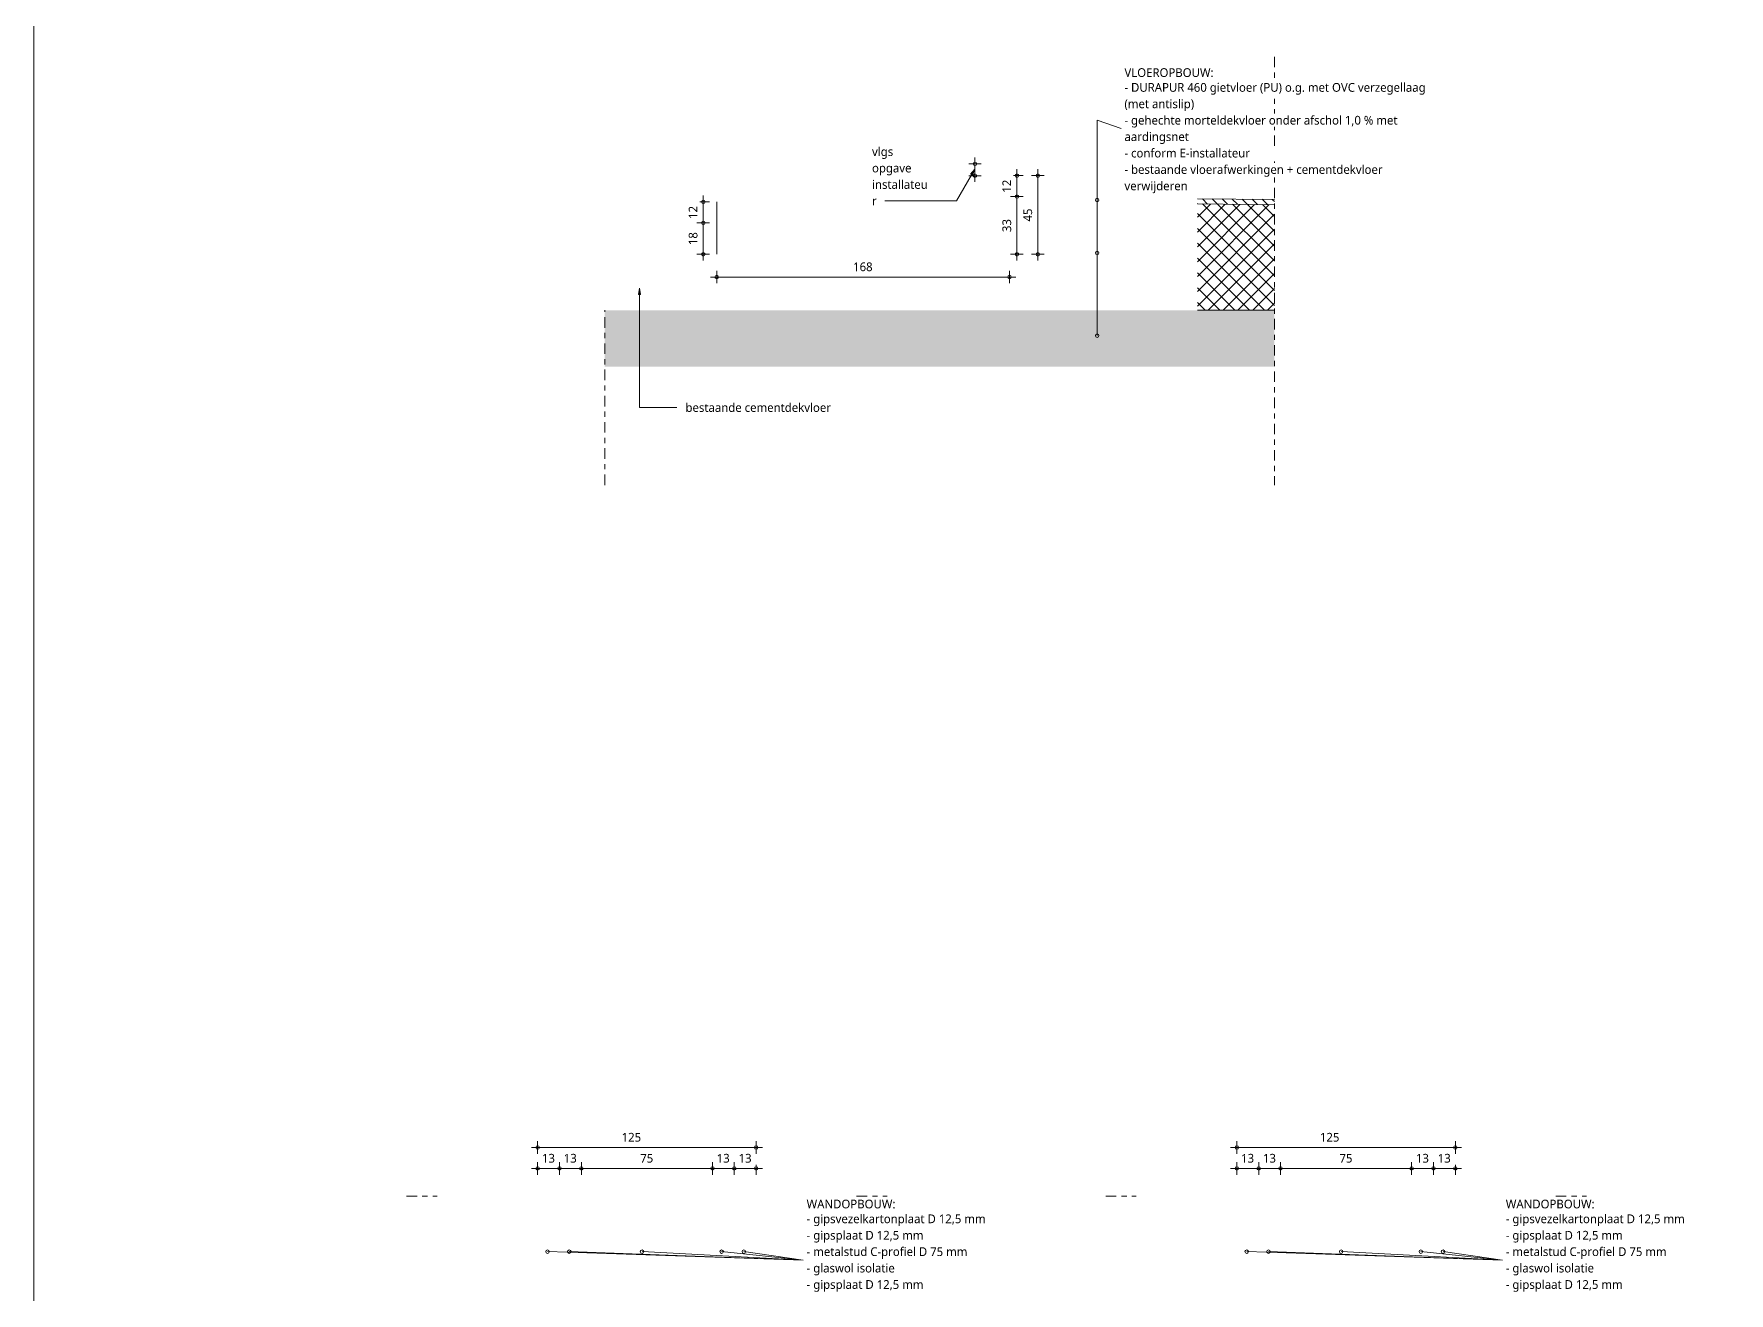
# Model space of a CAD drawing. Header units: millimetres. Extents: x 32900 to 38291, y -18988 to 4133.
# Drawn here: x 37280 to 38249, y -14515 to -13795 of the extents above; entities that cross this region are included whole.
import ezdxf

# ---------------------------------------------------------------- set-up
doc = ezdxf.new("R2010")
doc.units = ezdxf.units.MM
doc.linetypes.add('MV_center', pattern=[15, 6, -3, 3, -3])
for name, color, linetype, lineweight in [('A-ANNO-DIMS', 211, 'Continuous', 13), ('A-ANNO-DIMS-2', 211, 'Continuous', 13), ('A-ANNO-NOTE', 131, 'Continuous', 18), ('A-DETL', 90, 'Continuous', 13), ('A-DETL-GENF', 92, 'Continuous', 18), ('A-DETL-THIN', 151, 'Continuous', 18), ('G-ANNO-TEXT', 231, 'Continuous', 13)]:
    doc.layers.add(name, color=color, linetype=linetype, lineweight=lineweight)
doc.styles.add('Segoe UI', font='segoeui.ttf', dxfattribs={"height": 5})
doc.styles.add('Segoe UI_B', font='segoeui.ttf', dxfattribs={"height": 5})
doc.dimstyles.new('2_5_mm_1', dxfattribs={"dimscale": 304.8, "dimtxt": 5.23682, "dimasz": 0.006562, "dimexe": 0.011811, "dimexo": 0.0625, "dimgap": 0.005906, "dimtad": 1, "dimdec": 0, "dimzin": 0, "dimdsep": 46, "dimtxsty": 'Segoe UI', "dimblk1": 'DOTBLANK', "dimblk2": 'DOTBLANK', "dimsah": 1, "dimcen": 0.09, "dimdle": 0.011811, "dimazin": 0, "dimtfac": 1, "dimtdec": 4, "dimtix": 1, "dimtmove": 2, "dimatfit": 3, "dimfxl": 0.011811, "dimfxlon": 1, "dimtvp": 1, "dimtfill": 1, "dimtolj": 1, "dimtzin": 0, "dimarcsym": 2})
doc.dimstyles.new('2_5_mm_4', dxfattribs={"dimscale": 304.8, "dimtxt": 5.23682, "dimasz": 0.006562, "dimexe": 0.011811, "dimexo": 0.0625, "dimgap": 0.005906, "dimtad": 1, "dimdec": 0, "dimzin": 0, "dimdsep": 46, "dimtxsty": 'Segoe UI', "dimblk1": 'DOTBLANK', "dimblk2": 'DOTBLANK', "dimsah": 1, "dimcen": 0.09, "dimdle": 0.011811, "dimazin": 0, "dimtfac": 1, "dimtdec": 4, "dimtix": 1, "dimtmove": 0, "dimatfit": 3, "dimfxl": 0.011811, "dimfxlon": 1, "dimtvp": 1, "dimtfill": 1, "dimtolj": 1, "dimtzin": 0, "dimarcsym": 2})

# ---------------------------------------------------------------- blocks, each defined once
blk = doc.blocks.new('NLRS_00_DI_maskeer - Type 1-4234915-Details ziekenhuis Utiliteitsgebouw')
at = {"layer": 'A-DETL-GENF', "linetype": 'MV_center'}
blk.add_line((121.88, 0), (21.89, 0), dxfattribs=at)
blk = doc.blocks.new('NLRS_00_DI_maskeer - Type 1-4234604-Details ziekenhuis Utiliteitsgebouw')
at = {"layer": 'A-DETL-GENF', "linetype": 'MV_center'}
blk.add_line((-100, 0), (145, 0), dxfattribs=at)
blk = doc.blocks.new('NLRS_00_DI_maskeer - Type 1-V17-Details ziekenhuis Utiliteitsgebouw')
at = {"layer": 'A-DETL-GENF', "linetype": 'MV_center'}
for p, q in [((-100, 0), (-82.5, 0)), ((157.5, 0), (175, 0))]:
    blk.add_line(p, q, dxfattribs=at)
blk = doc.blocks.new('DIMBLOCK887-Details ziekenhuis Utiliteitsgebouw')
at = {"layer": 'A-ANNO-DIMS-2'}
for p, q in [((37662.45, -13903.13), (37658.85, -13903.13)), ((37662.45, -13924.73), (37662.45, -13903.13)), ((37662.45, -13903.13), (37666.05, -13903.13)), ((37662.45, -13921.13), (37658.85, -13921.13)), ((37662.45, -13921.13), (37666.05, -13921.13))]:
    blk.add_line(p, q, dxfattribs=at)
for centre in [(37662.45, -13903.13), (37662.45, -13921.13)]:
    blk.add_circle(centre, 1, dxfattribs=at)
at = {"layer": 'A-ANNO-DIMS-2', "color": 0, "insert": (37654.12, -13915.94), "char_height": 5, "width": 9.1406, "attachment_point": 1, "rotation": 90, "line_spacing_factor": 1.142579, "style": 'Segoe UI', "bg_fill": 3, "box_fill_scale": 1.25, "bg_fill_color": 9, "bg_fill_true_color": 13158600, "bg_fill_transparency": 0}
blk.add_mtext('18', dxfattribs=at)
blk = doc.blocks.new('_DotBlank')
at = {"color": 0, "linetype": 'ByBlock', "lineweight": -2}
blk.add_line((-0.5, 0), (-1, 0), dxfattribs=at)
blk.add_circle((0, 0), 0.5, dxfattribs=at)
blk = doc.blocks.new('DIMBLOCK888-Details ziekenhuis Utiliteitsgebouw')
at = {"layer": 'A-ANNO-DIMS-2'}
for p, q in [((37662.45, -13903.13), (37662.45, -13887.53)), ((37662.45, -13891.13), (37658.85, -13891.13)), ((37662.45, -13891.13), (37666.05, -13891.13)), ((37662.45, -13903.13), (37658.85, -13903.13)), ((37662.45, -13903.13), (37666.05, -13903.13))]:
    blk.add_line(p, q, dxfattribs=at)
for centre in [(37662.45, -13891.13), (37662.45, -13903.13)]:
    blk.add_circle(centre, 1, dxfattribs=at)
at = {"layer": 'A-ANNO-DIMS-2', "color": 0, "insert": (37654.12, -13900.94), "char_height": 5, "width": 9.1406, "attachment_point": 1, "rotation": 90, "line_spacing_factor": 1.142579, "style": 'Segoe UI', "bg_fill": 3, "box_fill_scale": 1.25, "bg_fill_color": 9, "bg_fill_true_color": 13158600, "bg_fill_transparency": 0}
blk.add_mtext('12', dxfattribs=at)
blk = doc.blocks.new('DIMBLOCK889-Details ziekenhuis Utiliteitsgebouw')
at = {"layer": 'A-ANNO-DIMS-2'}
for p, q in [((37841.89, -13888.13), (37838.29, -13888.13)), ((37841.89, -13924.73), (37841.89, -13888.13)), ((37841.89, -13888.13), (37845.49, -13888.13)), ((37841.89, -13921.13), (37838.29, -13921.13)), ((37841.89, -13921.13), (37845.49, -13921.13))]:
    blk.add_line(p, q, dxfattribs=at)
for centre in [(37841.89, -13888.13), (37841.89, -13921.13)]:
    blk.add_circle(centre, 1, dxfattribs=at)
at = {"layer": 'A-ANNO-DIMS-2', "color": 0, "insert": (37833.57, -13908.44), "char_height": 5, "width": 9.1406, "attachment_point": 1, "rotation": 90, "line_spacing_factor": 1.142579, "style": 'Segoe UI', "bg_fill": 3, "box_fill_scale": 1.25, "bg_fill_color": 9, "bg_fill_true_color": 13158600, "bg_fill_transparency": 0}
blk.add_mtext('33', dxfattribs=at)
blk = doc.blocks.new('DIMBLOCK890-Details ziekenhuis Utiliteitsgebouw')
at = {"layer": 'A-ANNO-DIMS-2'}
for p, q in [((37841.89, -13876.13), (37838.29, -13876.13)), ((37841.89, -13888.13), (37841.89, -13872.53)), ((37841.89, -13876.13), (37845.49, -13876.13)), ((37841.89, -13888.13), (37838.29, -13888.13)), ((37841.89, -13888.13), (37845.49, -13888.13))]:
    blk.add_line(p, q, dxfattribs=at)
for centre in [(37841.89, -13876.13), (37841.89, -13888.13)]:
    blk.add_circle(centre, 1, dxfattribs=at)
at = {"layer": 'A-ANNO-DIMS-2', "color": 0, "insert": (37833.57, -13885.94), "char_height": 5, "width": 9.1406, "attachment_point": 1, "rotation": 90, "line_spacing_factor": 1.142579, "style": 'Segoe UI', "bg_fill": 3, "box_fill_scale": 1.25, "bg_fill_color": 9, "bg_fill_true_color": 13158600, "bg_fill_transparency": 0}
blk.add_mtext('12', dxfattribs=at)
blk = doc.blocks.new('DIMBLOCK891-Details ziekenhuis Utiliteitsgebouw')
at = {"layer": 'A-ANNO-DIMS-2'}
for p, q in [((37853.89, -13876.13), (37850.29, -13876.13)), ((37853.89, -13924.73), (37853.89, -13872.53)), ((37853.89, -13876.13), (37857.49, -13876.13)), ((37853.89, -13921.13), (37850.29, -13921.13)), ((37853.89, -13921.13), (37857.49, -13921.13))]:
    blk.add_line(p, q, dxfattribs=at)
for centre in [(37853.89, -13876.13), (37853.89, -13921.13)]:
    blk.add_circle(centre, 1, dxfattribs=at)
at = {"layer": 'A-ANNO-DIMS-2', "color": 0, "insert": (37845.57, -13902.44), "char_height": 5, "width": 9.1406, "attachment_point": 1, "rotation": 90, "line_spacing_factor": 1.142579, "style": 'Segoe UI', "bg_fill": 3, "box_fill_scale": 1.25, "bg_fill_color": 9, "bg_fill_true_color": 13158600, "bg_fill_transparency": 0}
blk.add_mtext('45', dxfattribs=at)
blk = doc.blocks.new('DIMBLOCK892-Details ziekenhuis Utiliteitsgebouw')
at = {"layer": 'A-ANNO-DIMS-2'}
for p, q in [((37666.52, -13934.14), (37841.22, -13934.14)), ((37670.12, -13934.14), (37670.12, -13930.54)), ((37670.12, -13934.14), (37670.12, -13937.74)), ((37837.62, -13934.14), (37837.62, -13930.54)), ((37837.62, -13934.14), (37837.62, -13937.74))]:
    blk.add_line(p, q, dxfattribs=at)
for centre in [(37670.12, -13934.14), (37837.62, -13934.14)]:
    blk.add_circle(centre, 1, dxfattribs=at)
at = {"layer": 'A-ANNO-DIMS-2', "color": 0, "insert": (37748.16, -13925.81), "char_height": 5, "width": 13.7109, "attachment_point": 1, "line_spacing_factor": 1.142579, "style": 'Segoe UI', "bg_fill": 3, "box_fill_scale": 1.25, "bg_fill_color": 9, "bg_fill_true_color": 13158600, "bg_fill_transparency": 0}
blk.add_mtext('168', dxfattribs=at)
blk = doc.blocks.new('DIMBLOCK896-Details ziekenhuis Utiliteitsgebouw')
at = {"layer": 'A-ANNO-DIMS-2'}
for p, q in [((37564.1, -14444.07), (37580.2, -14444.07)), ((37567.7, -14444.07), (37567.7, -14440.47)), ((37567.7, -14444.07), (37567.7, -14447.67)), ((37580.2, -14444.07), (37580.2, -14440.47)), ((37580.2, -14444.07), (37580.2, -14447.67))]:
    blk.add_line(p, q, dxfattribs=at)
for centre in [(37567.7, -14444.07), (37580.2, -14444.07)]:
    blk.add_circle(centre, 1, dxfattribs=at)
at = {"layer": 'A-ANNO-DIMS-2', "color": 0, "insert": (37570.14, -14435.75), "char_height": 5, "width": 9.1406, "attachment_point": 1, "line_spacing_factor": 1.142579, "style": 'Segoe UI', "bg_fill": 3, "box_fill_scale": 1.25, "bg_fill_color": 9, "bg_fill_true_color": 13158600, "bg_fill_transparency": 0}
blk.add_mtext('13', dxfattribs=at)
blk = doc.blocks.new('DIMBLOCK897-Details ziekenhuis Utiliteitsgebouw')
at = {"layer": 'A-ANNO-DIMS-2'}
for p, q in [((37580.2, -14444.07), (37580.2, -14440.47)), ((37580.2, -14444.07), (37592.7, -14444.07)), ((37580.2, -14444.07), (37580.2, -14447.67)), ((37592.7, -14444.07), (37592.7, -14440.47)), ((37592.7, -14444.07), (37592.7, -14447.67))]:
    blk.add_line(p, q, dxfattribs=at)
for centre in [(37580.2, -14444.07), (37592.7, -14444.07)]:
    blk.add_circle(centre, 1, dxfattribs=at)
at = {"layer": 'A-ANNO-DIMS-2', "color": 0, "insert": (37582.64, -14435.75), "char_height": 5, "width": 9.1406, "attachment_point": 1, "line_spacing_factor": 1.142579, "style": 'Segoe UI', "bg_fill": 3, "box_fill_scale": 1.25, "bg_fill_color": 9, "bg_fill_true_color": 13158600, "bg_fill_transparency": 0}
blk.add_mtext('13', dxfattribs=at)
blk = doc.blocks.new('DIMBLOCK898-Details ziekenhuis Utiliteitsgebouw')
at = {"layer": 'A-ANNO-DIMS-2'}
for p, q in [((37592.7, -14444.07), (37592.7, -14440.47)), ((37592.7, -14444.07), (37667.7, -14444.07)), ((37592.7, -14444.07), (37592.7, -14447.67)), ((37667.7, -14444.07), (37667.7, -14440.47)), ((37667.7, -14444.07), (37667.7, -14447.67))]:
    blk.add_line(p, q, dxfattribs=at)
for centre in [(37592.7, -14444.07), (37667.7, -14444.07)]:
    blk.add_circle(centre, 1, dxfattribs=at)
at = {"layer": 'A-ANNO-DIMS-2', "color": 0, "insert": (37626.39, -14435.75), "char_height": 5, "width": 9.1406, "attachment_point": 1, "line_spacing_factor": 1.142579, "style": 'Segoe UI', "bg_fill": 3, "box_fill_scale": 1.25, "bg_fill_color": 9, "bg_fill_true_color": 13158600, "bg_fill_transparency": 0}
blk.add_mtext('75', dxfattribs=at)
blk = doc.blocks.new('DIMBLOCK899-Details ziekenhuis Utiliteitsgebouw')
at = {"layer": 'A-ANNO-DIMS-2'}
for p, q in [((37667.7, -14444.07), (37667.7, -14440.47)), ((37667.7, -14444.07), (37680.2, -14444.07)), ((37667.7, -14444.07), (37667.7, -14447.67)), ((37680.2, -14444.07), (37680.2, -14440.47)), ((37680.2, -14444.07), (37680.2, -14447.67))]:
    blk.add_line(p, q, dxfattribs=at)
for centre in [(37667.7, -14444.07), (37680.2, -14444.07)]:
    blk.add_circle(centre, 1, dxfattribs=at)
at = {"layer": 'A-ANNO-DIMS-2', "color": 0, "insert": (37670.14, -14435.75), "char_height": 5, "width": 9.1406, "attachment_point": 1, "line_spacing_factor": 1.142579, "style": 'Segoe UI', "bg_fill": 3, "box_fill_scale": 1.25, "bg_fill_color": 9, "bg_fill_true_color": 13158600, "bg_fill_transparency": 0}
blk.add_mtext('13', dxfattribs=at)
blk = doc.blocks.new('DIMBLOCK900-Details ziekenhuis Utiliteitsgebouw')
at = {"layer": 'A-ANNO-DIMS-2'}
for p, q in [((37680.2, -14444.07), (37680.2, -14440.47)), ((37680.2, -14444.07), (37696.3, -14444.07)), ((37680.2, -14444.07), (37680.2, -14447.67)), ((37692.7, -14444.07), (37692.7, -14440.47)), ((37692.7, -14444.07), (37692.7, -14447.67))]:
    blk.add_line(p, q, dxfattribs=at)
for centre in [(37680.2, -14444.07), (37692.7, -14444.07)]:
    blk.add_circle(centre, 1, dxfattribs=at)
at = {"layer": 'A-ANNO-DIMS-2', "color": 0, "insert": (37682.64, -14435.75), "char_height": 5, "width": 9.1406, "attachment_point": 1, "line_spacing_factor": 1.142579, "style": 'Segoe UI', "bg_fill": 3, "box_fill_scale": 1.25, "bg_fill_color": 9, "bg_fill_true_color": 13158600, "bg_fill_transparency": 0}
blk.add_mtext('13', dxfattribs=at)
blk = doc.blocks.new('DIMBLOCK901-Details ziekenhuis Utiliteitsgebouw')
at = {"layer": 'A-ANNO-DIMS-2'}
for p, q in [((37567.7, -14432.07), (37567.7, -14428.47)), ((37692.7, -14432.07), (37692.7, -14428.47)), ((37564.1, -14432.07), (37696.3, -14432.07)), ((37567.7, -14432.07), (37567.7, -14435.67)), ((37692.7, -14432.07), (37692.7, -14435.67))]:
    blk.add_line(p, q, dxfattribs=at)
for centre in [(37567.7, -14432.07), (37692.7, -14432.07)]:
    blk.add_circle(centre, 1, dxfattribs=at)
at = {"layer": 'A-ANNO-DIMS-2', "color": 0, "insert": (37615.72, -14423.75), "char_height": 5, "width": 13.7109, "attachment_point": 1, "line_spacing_factor": 1.142579, "style": 'Segoe UI', "bg_fill": 3, "box_fill_scale": 1.25, "bg_fill_color": 9, "bg_fill_true_color": 13158600, "bg_fill_transparency": 0}
blk.add_mtext('125', dxfattribs=at)
blk = doc.blocks.new('DIMBLOCK902-Details ziekenhuis Utiliteitsgebouw')
at = {"layer": 'A-ANNO-DIMS-2'}
for p, q in [((37964.1, -14444.07), (37980.2, -14444.07)), ((37967.7, -14444.07), (37967.7, -14440.47)), ((37967.7, -14444.07), (37967.7, -14447.67)), ((37980.2, -14444.07), (37980.2, -14440.47)), ((37980.2, -14444.07), (37980.2, -14447.67))]:
    blk.add_line(p, q, dxfattribs=at)
for centre in [(37967.7, -14444.07), (37980.2, -14444.07)]:
    blk.add_circle(centre, 1, dxfattribs=at)
at = {"layer": 'A-ANNO-DIMS-2', "color": 0, "insert": (37970.14, -14435.75), "char_height": 5, "width": 9.1406, "attachment_point": 1, "line_spacing_factor": 1.142579, "style": 'Segoe UI', "bg_fill": 3, "box_fill_scale": 1.25, "bg_fill_color": 9, "bg_fill_true_color": 13158600, "bg_fill_transparency": 0}
blk.add_mtext('13', dxfattribs=at)
blk = doc.blocks.new('DIMBLOCK903-Details ziekenhuis Utiliteitsgebouw')
at = {"layer": 'A-ANNO-DIMS-2'}
for p, q in [((37980.2, -14444.07), (37980.2, -14440.47)), ((37980.2, -14444.07), (37992.7, -14444.07)), ((37980.2, -14444.07), (37980.2, -14447.67)), ((37992.7, -14444.07), (37992.7, -14440.47)), ((37992.7, -14444.07), (37992.7, -14447.67))]:
    blk.add_line(p, q, dxfattribs=at)
for centre in [(37980.2, -14444.07), (37992.7, -14444.07)]:
    blk.add_circle(centre, 1, dxfattribs=at)
at = {"layer": 'A-ANNO-DIMS-2', "color": 0, "insert": (37982.64, -14435.75), "char_height": 5, "width": 9.1406, "attachment_point": 1, "line_spacing_factor": 1.142579, "style": 'Segoe UI', "bg_fill": 3, "box_fill_scale": 1.25, "bg_fill_color": 9, "bg_fill_true_color": 13158600, "bg_fill_transparency": 0}
blk.add_mtext('13', dxfattribs=at)
blk = doc.blocks.new('DIMBLOCK904-Details ziekenhuis Utiliteitsgebouw')
at = {"layer": 'A-ANNO-DIMS-2'}
for p, q in [((37992.7, -14444.07), (37992.7, -14440.47)), ((37992.7, -14444.07), (38067.7, -14444.07)), ((37992.7, -14444.07), (37992.7, -14447.67)), ((38067.7, -14444.07), (38067.7, -14440.47)), ((38067.7, -14444.07), (38067.7, -14447.67))]:
    blk.add_line(p, q, dxfattribs=at)
for centre in [(37992.7, -14444.07), (38067.7, -14444.07)]:
    blk.add_circle(centre, 1, dxfattribs=at)
at = {"layer": 'A-ANNO-DIMS-2', "color": 0, "insert": (38026.39, -14435.75), "char_height": 5, "width": 9.1406, "attachment_point": 1, "line_spacing_factor": 1.142579, "style": 'Segoe UI', "bg_fill": 3, "box_fill_scale": 1.25, "bg_fill_color": 9, "bg_fill_true_color": 13158600, "bg_fill_transparency": 0}
blk.add_mtext('75', dxfattribs=at)
blk = doc.blocks.new('DIMBLOCK905-Details ziekenhuis Utiliteitsgebouw')
at = {"layer": 'A-ANNO-DIMS-2'}
for p, q in [((38067.7, -14444.07), (38067.7, -14440.47)), ((38067.7, -14444.07), (38080.2, -14444.07)), ((38067.7, -14444.07), (38067.7, -14447.67)), ((38080.2, -14444.07), (38080.2, -14440.47)), ((38080.2, -14444.07), (38080.2, -14447.67))]:
    blk.add_line(p, q, dxfattribs=at)
for centre in [(38067.7, -14444.07), (38080.2, -14444.07)]:
    blk.add_circle(centre, 1, dxfattribs=at)
at = {"layer": 'A-ANNO-DIMS-2', "color": 0, "insert": (38070.14, -14435.75), "char_height": 5, "width": 9.1406, "attachment_point": 1, "line_spacing_factor": 1.142579, "style": 'Segoe UI', "bg_fill": 3, "box_fill_scale": 1.25, "bg_fill_color": 9, "bg_fill_true_color": 13158600, "bg_fill_transparency": 0}
blk.add_mtext('13', dxfattribs=at)
blk = doc.blocks.new('DIMBLOCK906-Details ziekenhuis Utiliteitsgebouw')
at = {"layer": 'A-ANNO-DIMS-2'}
for p, q in [((38080.2, -14444.07), (38080.2, -14440.47)), ((38080.2, -14444.07), (38096.3, -14444.07)), ((38080.2, -14444.07), (38080.2, -14447.67)), ((38092.7, -14444.07), (38092.7, -14440.47)), ((38092.7, -14444.07), (38092.7, -14447.67))]:
    blk.add_line(p, q, dxfattribs=at)
for centre in [(38080.2, -14444.07), (38092.7, -14444.07)]:
    blk.add_circle(centre, 1, dxfattribs=at)
at = {"layer": 'A-ANNO-DIMS-2', "color": 0, "insert": (38082.64, -14435.75), "char_height": 5, "width": 9.1406, "attachment_point": 1, "line_spacing_factor": 1.142579, "style": 'Segoe UI', "bg_fill": 3, "box_fill_scale": 1.25, "bg_fill_color": 9, "bg_fill_true_color": 13158600, "bg_fill_transparency": 0}
blk.add_mtext('13', dxfattribs=at)
blk = doc.blocks.new('DIMBLOCK907-Details ziekenhuis Utiliteitsgebouw')
at = {"layer": 'A-ANNO-DIMS-2'}
for p, q in [((37967.7, -14432.07), (37967.7, -14428.47)), ((38092.7, -14432.07), (38092.7, -14428.47)), ((37964.1, -14432.07), (38096.3, -14432.07)), ((37967.7, -14432.07), (37967.7, -14435.67)), ((38092.7, -14432.07), (38092.7, -14435.67))]:
    blk.add_line(p, q, dxfattribs=at)
for centre in [(37967.7, -14432.07), (38092.7, -14432.07)]:
    blk.add_circle(centre, 1, dxfattribs=at)
at = {"layer": 'A-ANNO-DIMS-2', "color": 0, "insert": (38015.2, -14423.75), "char_height": 5, "width": 13.7109, "attachment_point": 1, "line_spacing_factor": 1.142579, "style": 'Segoe UI', "bg_fill": 3, "box_fill_scale": 1.25, "bg_fill_color": 9, "bg_fill_true_color": 13158600, "bg_fill_transparency": 0}
blk.add_mtext('125', dxfattribs=at)

msp = doc.modelspace()

# ---------------------------------------------------------------- hatches: boundary and pattern name
at = {"layer": 'A-DETL-GENF', "lineweight": 13}
h = msp.add_hatch(dxfattribs=at)
h.set_pattern_fill('FP_9', color=254, style=0, pattern_type=2)
h.set_pattern_definition([(135, (0, 0), (-2.82842712, -2.82842712), [])])
h.paths.add_polyline_path([(37989.24, -13892.78), (37989.24, -13889.78), (37945.12, -13889.33), (37945.12, -13892.33)])
h = msp.add_hatch(dxfattribs=at)
h.set_pattern_fill('FP_10', color=254, style=0, pattern_type=2)
h.set_pattern_definition([(45, (0, 0), (-4.2426407, 4.2426407), []), (135, (0, 0), (-4.2426407, -4.2426407), [])])
h.paths.add_polyline_path([(37989.24, -13953.13), (37989.24, -13892.78), (37945.12, -13892.33), (37945.12, -13953.13)])
at = {"layer": 'A-DETL-GENF'}
msp.add_hatch(color=9, dxfattribs=at).paths.add_polyline_path([(37989.24, -13985.42), (37989.24, -13953.13), (37606.08, -13953.14), (37606.08, -13985.42), (37945.12, -13985.42)])
at = {"layer": 'G-ANNO-TEXT'}
for points in [[(37817.77, -13872.43), (37815.42, -13875.23), (37816.52, -13875.86)], [(37625.96, -13940.59), (37625.32, -13944.19), (37626.59, -13944.19)]]:
    msp.add_hatch(color=7, dxfattribs=at).paths.add_polyline_path(points)

# ---------------------------------------------------------------- linework, layer by layer
at = {"layer": 'A-ANNO-NOTE'}
for p, q in [((37887.8, -13844.44), (37901.49, -13849.28)), ((37887.8, -13890.12), (37887.8, -13844.44)), ((37887.8, -13844.44), (37901.49, -13849.28)), ((37887.8, -13920.36), (37887.8, -13844.44)), ((37887.8, -13844.44), (37901.49, -13849.28)), ((37887.8, -13967.69), (37887.8, -13844.44)), ((37573.33, -14491.67), (37719.65, -14496.51)), ((37585.81, -14491.67), (37719.65, -14496.51)), ((37627.4, -14491.67), (37719.65, -14496.51)), ((37672.96, -14491.67), (37719.65, -14496.51)), ((37685.68, -14491.67), (37719.65, -14496.51)), ((37973.33, -14491.67), (38119.65, -14496.51)), ((37985.81, -14491.67), (38119.65, -14496.51)), ((38027.4, -14491.67), (38119.65, -14496.51)), ((38072.96, -14491.67), (38119.65, -14496.51)), ((38085.68, -14491.67), (38119.65, -14496.51))]:
    msp.add_line(p, q, dxfattribs=at)
for centre in [(37887.8, -13890.12), (37887.8, -13920.36), (37887.8, -13967.69), (37573.33, -14491.67), (37585.81, -14491.67), (37627.4, -14491.67), (37672.96, -14491.67), (37685.68, -14491.67), (37973.33, -14491.67), (37985.81, -14491.67), (38027.4, -14491.67), (38072.96, -14491.67), (38085.68, -14491.67)]:
    msp.add_circle(centre, 1, dxfattribs=at)
at = {"layer": 'A-DETL', "lineweight": 18}
msp.add_line((37279.51, 3651.86), (37279.51, -18988.14), dxfattribs=at)
at = {"layer": 'A-DETL'}
for p, q in [((37817.87, -13879.78), (37817.87, -13865.78)), ((37814.39, -13869.38), (37821.35, -13869.38)), ((37814.39, -13876.18), (37821.35, -13876.18)), ((37670.12, -13891.13), (37670.12, -13921.13)), ((37989.24, -13889.78), (37945.12, -13889.33)), ((37945.12, -13892.33), (37989.24, -13892.78))]:
    msp.add_line(p, q, dxfattribs=at)
for centre in [(37817.87, -13869.38), (37817.87, -13876.18)]:
    msp.add_circle(centre, 1, dxfattribs=at)
at = {"layer": 'A-DETL-THIN'}
msp.add_line((37989.24, -13953.13), (37945.12, -13953.13), dxfattribs=at)
at = {"layer": 'G-ANNO-TEXT', "color": 250}
for p, q in [((37817.77, -13872.43), (37807.29, -13890.6)), ((37817.77, -13872.43), (37815.42, -13875.23)), ((37815.42, -13875.23), (37816.52, -13875.86)), ((37816.52, -13875.86), (37817.77, -13872.43)), ((37796.05, -13890.6), (37766.37, -13890.6)), ((37807.29, -13890.6), (37796.05, -13890.6)), ((37625.96, -13940.59), (37625.32, -13944.19)), ((37625.32, -13944.19), (37626.59, -13944.19)), ((37626.59, -13944.19), (37625.96, -13940.59)), ((37625.96, -13940.59), (37625.96, -14008.81)), ((37625.96, -14008.81), (37647.28, -14008.81))]:
    msp.add_line(p, q, dxfattribs=at)

# ---------------------------------------------------------------- block references
at = {"layer": 'A-DETL-GENF', "linetype": 'MV_center', "rotation": 270}
for name, p in [('NLRS_00_DI_maskeer - Type 1-4234604-Details ziekenhuis Utiliteitsgebouw', (37989.24, -13908.13)), ('NLRS_00_DI_maskeer - Type 1-4234915-Details ziekenhuis Utiliteitsgebouw', (37606.08, -13931.25))]:
    msp.add_blockref(name, p, dxfattribs=at)
at = {"layer": 'A-DETL-GENF', "linetype": 'MV_center'}
for p in [(37592.7, -14460.02), (37992.7, -14460.02)]:
    msp.add_blockref('NLRS_00_DI_maskeer - Type 1-V17-Details ziekenhuis Utiliteitsgebouw', p, dxfattribs=at)

# ---------------------------------------------------------------- texts
at = {"layer": 'A-ANNO-NOTE', "lineweight": 13, "char_height": 5, "width": 126.5063, "attachment_point": 1, "style": 'Segoe UI', "bg_fill": 3, "box_fill_scale": 1.25, "bg_fill_color": 9, "bg_fill_true_color": 13158600, "bg_fill_transparency": 0}
for insert in [(37721.56, -14470.41), (38121.56, -14470.41)]:
    msp.add_mtext('- gipsvezelkartonplaat D 12,5 mm', dxfattribs=dict(at, insert=insert))
at = {"layer": 'G-ANNO-TEXT', "color": 7, "char_height": 5, "attachment_point": 1, "style": 'Segoe UI'}
for s, insert, width in [('vlgs ', (37758.99, -13859.92), 16.9958), ('opgave ', (37758.99, -13869.31), 30.1435), ('installateu', (37758.99, -13878.71), 38.3207), ('r', (37758.99, -13888.1), 2.8861), ('bestaande cementdekvloer', (37652.28, -14006.31), 101.173)]:
    msp.add_mtext(s, dxfattribs=dict(at, insert=insert, width=width))

# ---------------------------------------------------------------- dimensions: what is measured, and where the dimension line sits
at = {"layer": 'A-ANNO-DIMS'}
dim = msp.add_linear_dim(base=(37841.89, -13888.13), p1=(37838.29, -13921.13), p2=(37838.29, -13888.13), angle=90, dimstyle='2_5_mm_4', override={"dimpost": '<>', "dimfxl": 33}, dxfattribs=at)
dim.commit()
dim.dimension.update_dxf_attribs({"geometry": 'DIMBLOCK889-Details ziekenhuis Utiliteitsgebouw', "text_midpoint": (37837.51, -13904.63)})
for base, p1, p2, picture, middle in [((37580.20159681, -14444.0736162), (37567.70159681, -14447.6736162), (37580.20159681, -14447.6736162), 'DIMBLOCK896-Details ziekenhuis Utiliteitsgebouw', (37573.95159681, -14439.67424381)), ((37980.20159681, -14444.0736162), (37967.70159681, -14440.4736162), (37980.20159681, -14440.4736162), 'DIMBLOCK902-Details ziekenhuis Utiliteitsgebouw', (37973.95159681, -14439.67424381))]:
    dim = msp.add_linear_dim(base=base, p1=p1, p2=p2, dimstyle='2_5_mm_4', override={"dimpost": '<>', "dimfxl": 12.5}, dxfattribs=at)
    dim.commit()
    dim.dimension.update_dxf_attribs({"geometry": picture, "text_midpoint": middle})

# ---------------------------------------------------------------- next in the draw order: texts
at = {"layer": 'A-ANNO-NOTE', "lineweight": 13, "char_height": 5, "attachment_point": 1, "bg_fill": 3, "box_fill_scale": 1.25, "bg_fill_color": 9, "bg_fill_true_color": 13158600, "bg_fill_transparency": 0}
for s, insert, width, style in [('- DURAPUR 460 gietvloer (PU) o.g. met OVC verzegellaag', (37903.39, -13823.18), 215.3333, 'Segoe UI'), ('WANDOPBOUW:', (37721.56, -14461.94), 67.8228, 'Segoe UI_B'), ('WANDOPBOUW:', (38121.56, -14461.94), 67.8228, 'Segoe UI_B'), ('- gipsplaat D 12,5 mm', (37721.56, -14479.8), 83.5358, 'Segoe UI'), ('- gipsplaat D 12,5 mm', (38121.56, -14479.8), 83.5358, 'Segoe UI')]:
    msp.add_mtext(s, dxfattribs=dict(at, insert=insert, width=width, style=style))

# ---------------------------------------------------------------- next in the draw order: dimensions: what is measured, and where the dimension line sits
at = {"layer": 'A-ANNO-DIMS'}
for base, p1, p2, override, picture, middle in [((37841.89, -13876.13), (37838.29, -13888.13), (37838.29, -13876.13), {"dimpost": '<>', "dimfxl": 12}, 'DIMBLOCK890-Details ziekenhuis Utiliteitsgebouw', (37837.54, -13882.13)), ((37662.45, -13903.13), (37666.05, -13921.13), (37658.85, -13903.13), {"dimpost": '<>', "dimfxl": 19.386593}, 'DIMBLOCK887-Details ziekenhuis Utiliteitsgebouw', (37658.05, -13912.13))]:
    dim = msp.add_linear_dim(base=base, p1=p1, p2=p2, angle=90, dimstyle='2_5_mm_4', override=override, dxfattribs=at)
    dim.commit()
    dim.dimension.update_dxf_attribs({"geometry": picture, "text_midpoint": middle})
for base, p1, p2, override, picture, middle in [((37592.70159681, -14444.0736162), (37580.20159681, -14447.6736162), (37592.70159681, -14440.4736162), {"dimpost": '<>', "dimfxl": 14.425325}, 'DIMBLOCK897-Details ziekenhuis Utiliteitsgebouw', (37586.45159681, -14439.67424381)), ((37992.70159681, -14444.0736162), (37980.20159681, -14440.4736162), (37992.70159681, -14440.4736162), {"dimpost": '<>', "dimfxl": 12.5}, 'DIMBLOCK903-Details ziekenhuis Utiliteitsgebouw', (37986.45159681, -14439.67424381))]:
    dim = msp.add_linear_dim(base=base, p1=p1, p2=p2, dimstyle='2_5_mm_4', override=override, dxfattribs=at)
    dim.commit()
    dim.dimension.update_dxf_attribs({"geometry": picture, "text_midpoint": middle})

# ---------------------------------------------------------------- next in the draw order: texts
at = {"layer": 'A-ANNO-NOTE', "lineweight": 13, "char_height": 5, "attachment_point": 1, "bg_fill": 3, "box_fill_scale": 1.25, "bg_fill_color": 9, "bg_fill_true_color": 13158600, "bg_fill_transparency": 0}
for s, insert, width, style in [('VLOEROPBOUW:', (37903.39, -13814.71), 66.8607, 'Segoe UI_B'), ('(met antislip)', (37903.39, -13832.57), 49.0633, 'Segoe UI'), ('- metalstud C-profiel D 75 mm', (37721.56, -14489.19), 115.6033, 'Segoe UI'), ('- metalstud C-profiel D 75 mm', (38121.56, -14489.19), 115.6033, 'Segoe UI')]:
    msp.add_mtext(s, dxfattribs=dict(at, insert=insert, width=width, style=style))

# ---------------------------------------------------------------- next in the draw order: dimensions: what is measured, and where the dimension line sits
at = {"layer": 'A-ANNO-DIMS'}
for base, p1, p2, override, picture, middle in [((37853.89, -13876.13), (37850.29, -13921.13), (37850.29, -13876.13), {"dimpost": '<>', "dimfxl": 45}, 'DIMBLOCK891-Details ziekenhuis Utiliteitsgebouw', (37849.55, -13898.63)), ((37662.45, -13891.13), (37658.85, -13903.13), (37666.05, -13891.13), {"dimpost": '<>', "dimfxl": 13.994285}, 'DIMBLOCK888-Details ziekenhuis Utiliteitsgebouw', (37658.09, -13897.13))]:
    dim = msp.add_linear_dim(base=base, p1=p1, p2=p2, angle=90, dimstyle='2_5_mm_4', override=override, dxfattribs=at)
    dim.commit()
    dim.dimension.update_dxf_attribs({"geometry": picture, "text_midpoint": middle})
for base, p1, p2, picture, middle in [((37667.7, -14444.07), (37592.7, -14440.47), (37667.7, -14440.47), 'DIMBLOCK898-Details ziekenhuis Utiliteitsgebouw', (37630.2, -14439.73)), ((38067.7, -14444.07), (37992.7, -14440.47), (38067.7, -14440.47), 'DIMBLOCK904-Details ziekenhuis Utiliteitsgebouw', (38030.2, -14439.73))]:
    dim = msp.add_linear_dim(base=base, p1=p1, p2=p2, dimstyle='2_5_mm_4', override={"dimpost": '<>', "dimfxl": 75}, dxfattribs=at)
    dim.commit()
    dim.dimension.update_dxf_attribs({"geometry": picture, "text_midpoint": middle})

# ---------------------------------------------------------------- next in the draw order: texts
at = {"layer": 'A-ANNO-NOTE', "lineweight": 13, "char_height": 5, "attachment_point": 1, "style": 'Segoe UI', "bg_fill": 3, "box_fill_scale": 1.25, "bg_fill_color": 9, "bg_fill_true_color": 13158600, "bg_fill_transparency": 0}
for s, insert, width in [('- gehechte morteldekvloer onder afschol 1,0 % met', (37903.39, -13841.96), 192.886), ('- glaswol isolatie', (37721.56, -14498.58), 62.692), ('- glaswol isolatie', (38121.56, -14498.58), 62.692)]:
    msp.add_mtext(s, dxfattribs=dict(at, insert=insert, width=width))

# ---------------------------------------------------------------- next in the draw order: dimensions: what is measured, and where the dimension line sits
at = {"layer": 'A-ANNO-DIMS'}
for base, p1, p2, override, picture, middle in [((37837.62286189, -13934.1351339), (37670.12286189, -13930.5351339), (37837.62286189, -13930.5351339), {"dimpost": '<>', "dimfxl": 167.5}, 'DIMBLOCK892-Details ziekenhuis Utiliteitsgebouw', (37753.87286189, -13929.73576151)), ((37680.20159681, -14444.0736162), (37667.70159681, -14440.4736162), (37680.20159681, -14447.6736162), {"dimpost": '<>', "dimfxl": 14.425325}, 'DIMBLOCK899-Details ziekenhuis Utiliteitsgebouw', (37673.95159681, -14439.67424381)), ((38080.20159681, -14444.0736162), (38067.70159681, -14440.4736162), (38080.20159681, -14440.4736162), {"dimpost": '<>', "dimfxl": 12.5}, 'DIMBLOCK905-Details ziekenhuis Utiliteitsgebouw', (38073.95159681, -14439.67424381))]:
    dim = msp.add_linear_dim(base=base, p1=p1, p2=p2, dimstyle='2_5_mm_4', override=override, dxfattribs=at)
    dim.commit()
    dim.dimension.update_dxf_attribs({"geometry": picture, "text_midpoint": middle})

# ---------------------------------------------------------------- next in the draw order: texts
at = {"layer": 'A-ANNO-NOTE', "lineweight": 13, "char_height": 5, "attachment_point": 1, "style": 'Segoe UI', "bg_fill": 3, "box_fill_scale": 1.25, "bg_fill_color": 9, "bg_fill_true_color": 13158600, "bg_fill_transparency": 0}
for s, insert, width in [('aardingsnet', (37903.39, -13851.36), 44.0928), ('- gipsplaat D 12,5 mm', (37721.56, -14507.98), 83.5358), ('- gipsplaat D 12,5 mm', (38121.56, -14507.98), 83.5358)]:
    msp.add_mtext(s, dxfattribs=dict(at, insert=insert, width=width))

# ---------------------------------------------------------------- next in the draw order: dimensions: what is measured, and where the dimension line sits
at = {"layer": 'A-ANNO-DIMS'}
for base, p1, p2, picture, middle in [((37692.70159681, -14444.0736162), (37680.20159681, -14447.6736162), (37692.70159681, -14447.6736162), 'DIMBLOCK900-Details ziekenhuis Utiliteitsgebouw', (37686.45159681, -14439.67424381)), ((38092.70159681, -14444.0736162), (38080.20159681, -14440.4736162), (38092.70159681, -14440.4736162), 'DIMBLOCK906-Details ziekenhuis Utiliteitsgebouw', (38086.45159681, -14439.67424381))]:
    dim = msp.add_linear_dim(base=base, p1=p1, p2=p2, dimstyle='2_5_mm_4', override={"dimpost": '<>', "dimfxl": 12.5}, dxfattribs=at)
    dim.commit()
    dim.dimension.update_dxf_attribs({"geometry": picture, "text_midpoint": middle})

# ---------------------------------------------------------------- next in the draw order: texts
at = {"layer": 'A-ANNO-NOTE', "lineweight": 13, "insert": (37903.39, -13860.75), "char_height": 5, "width": 88.6666, "attachment_point": 1, "style": 'Segoe UI', "bg_fill": 3, "box_fill_scale": 1.25, "bg_fill_color": 9, "bg_fill_true_color": 13158600, "bg_fill_transparency": 0}
msp.add_mtext('- conform E-installateur', dxfattribs=at)

# ---------------------------------------------------------------- next in the draw order: dimensions: what is measured, and where the dimension line sits
at = {"layer": 'A-ANNO-DIMS'}
for base, p1, p2, picture, middle in [((37692.7, -14432.07), (37567.7, -14435.67), (37692.7, -14435.67), 'DIMBLOCK901-Details ziekenhuis Utiliteitsgebouw', (37622.57, -14427.08)), ((38092.7, -14432.07), (37967.7, -14428.47), (38092.7, -14428.47), 'DIMBLOCK907-Details ziekenhuis Utiliteitsgebouw', (38022.06, -14427.08))]:
    dim = msp.add_linear_dim(base=base, p1=p1, p2=p2, dimstyle='2_5_mm_1', override={"dimpost": '<>', "dimfxl": 125}, dxfattribs=at)
    dim.commit()
    dim.dimension.update_dxf_attribs({"geometry": picture, "text_midpoint": middle, "dimtype": 160, "text_rotation": 360})

# ---------------------------------------------------------------- next in the draw order: texts
at = {"layer": 'A-ANNO-NOTE', "lineweight": 13, "insert": (37903.39, -13870.14), "char_height": 5, "width": 181.8227, "attachment_point": 1, "style": 'Segoe UI', "bg_fill": 3, "box_fill_scale": 1.25, "bg_fill_color": 9, "bg_fill_true_color": 13158600, "bg_fill_transparency": 0}
msp.add_mtext('- bestaande vloerafwerkingen + cementdekvloer', dxfattribs=at)

# ---------------------------------------------------------------- next in the draw order: texts
at = {"layer": 'A-ANNO-NOTE', "lineweight": 13, "insert": (37903.39, -13879.53), "char_height": 5, "width": 43.2911, "attachment_point": 1, "style": 'Segoe UI', "bg_fill": 3, "box_fill_scale": 1.25, "bg_fill_color": 9, "bg_fill_true_color": 13158600, "bg_fill_transparency": 0}
msp.add_mtext('verwijderen', dxfattribs=at)

doc.saveas('drawing.dxf')
